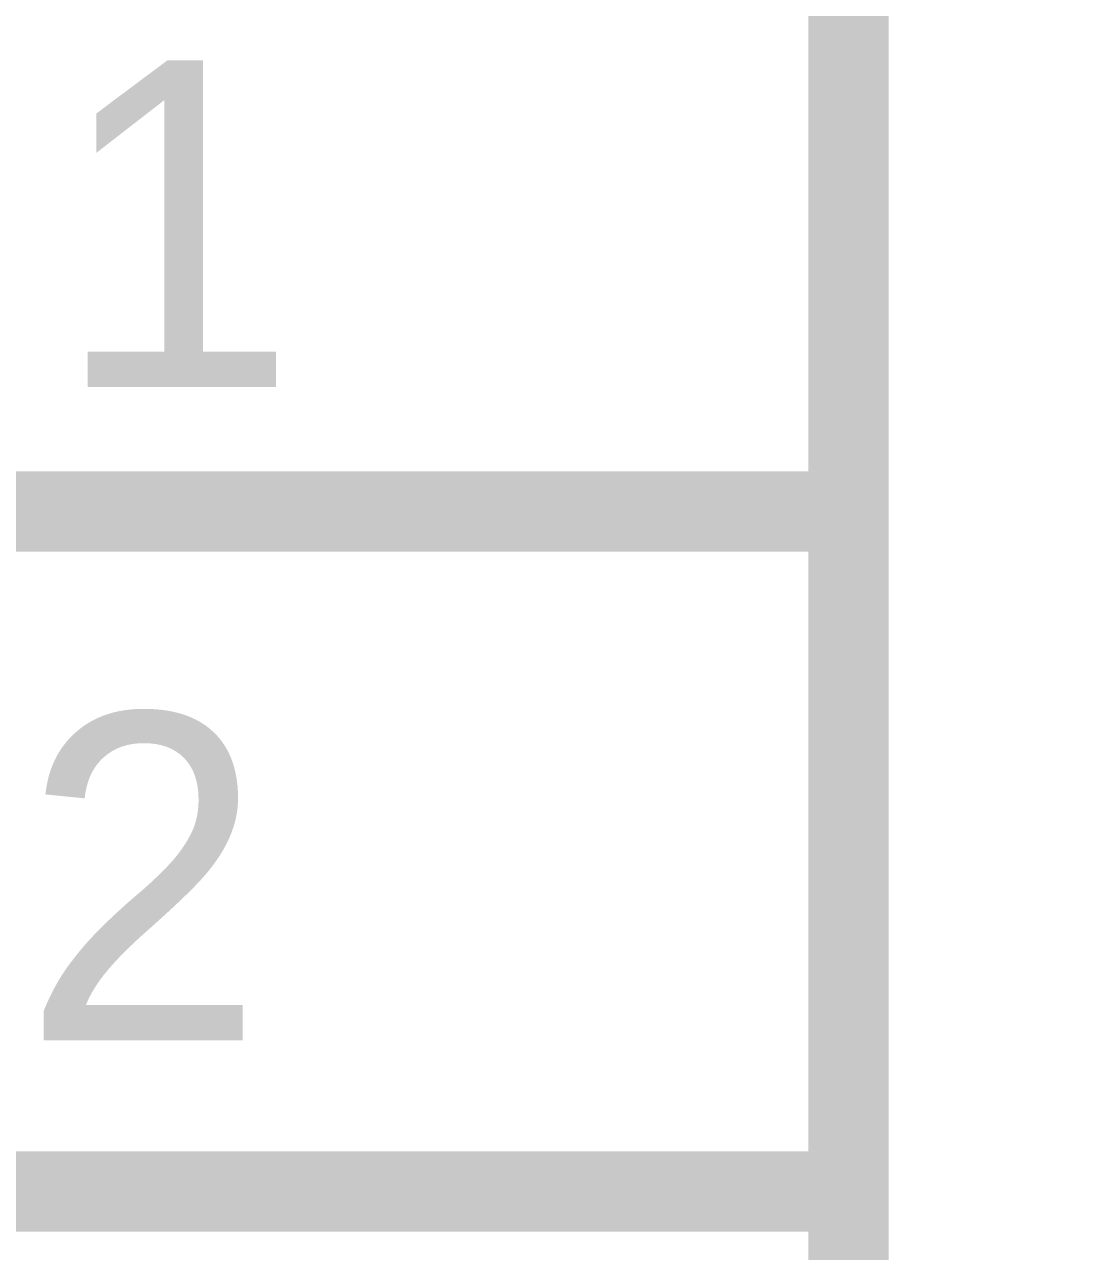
# Model space of a CAD drawing. Header units: inches. Extents: x -11.7 to 11.5, y 0 to 7.6.
# Drawn here: x 5.1793 to 5.336, y 2.6912 to 2.8715 of the extents above; entities that cross this region are included whole.
import ezdxf

# ---------------------------------------------------------------- set-up
doc = ezdxf.new("R2010")
doc.units = ezdxf.units.IN
doc.header["$MEASUREMENT"] = 0
doc.layers.add('Sheet', color=255, linetype='Continuous')

msp = doc.modelspace()

# ---------------------------------------------------------------- linework, layer by layer
at = {"layer": 'Sheet'}
for points in [[(5.30033, 3.09995, 0.0118, 0.0118, 0), (6.29986, 3.09995, 0.0118, 0.0118, 0), (6.29986, 2.29998, 0.0118, 0.0118, 0), (5.30033, 2.29998, 0.0118, 0.0118, 0), (5.30033, 3.09995, 0.0118, 0.0118, 0)], [(5.30033, 3.09995, 0.0039, 0.0039, 0), (5.30033, 2.29998, 0.0039, 0.0039, 0), (6.29986, 2.29998, 0.0039, 0.0039, 0), (6.29986, 3.09995, 0.0039, 0.0039, 0), (5.30033, 3.09995, 0.0039, 0.0039, 0), (5.30033, 3.09995, 0.0039, 0.0039, 0)]]:
    msp.add_lwpolyline(points, format="xyseb", close=True, dxfattribs=at)
for points in [[(5.30033, 2.79989, 0.0118, 0.0118, 0), (5.10025, 2.79989, 0.0118, 0.0118, 0)], [(5.30033, 2.69997, 0.0118, 0.0118, 0), (5.10025, 2.69997, 0.0118, 0.0118, 0)]]:
    msp.add_lwpolyline(points, format="xyseb", dxfattribs=at)

# ---------------------------------------------------------------- texts
for s, p in [('1', (5.18364, 2.81819)), ('2', (5.17884, 2.72217))]:
    msp.add_text(s, height=0.04801, dxfattribs=at).set_placement(p)

doc.saveas('drawing.dxf')
